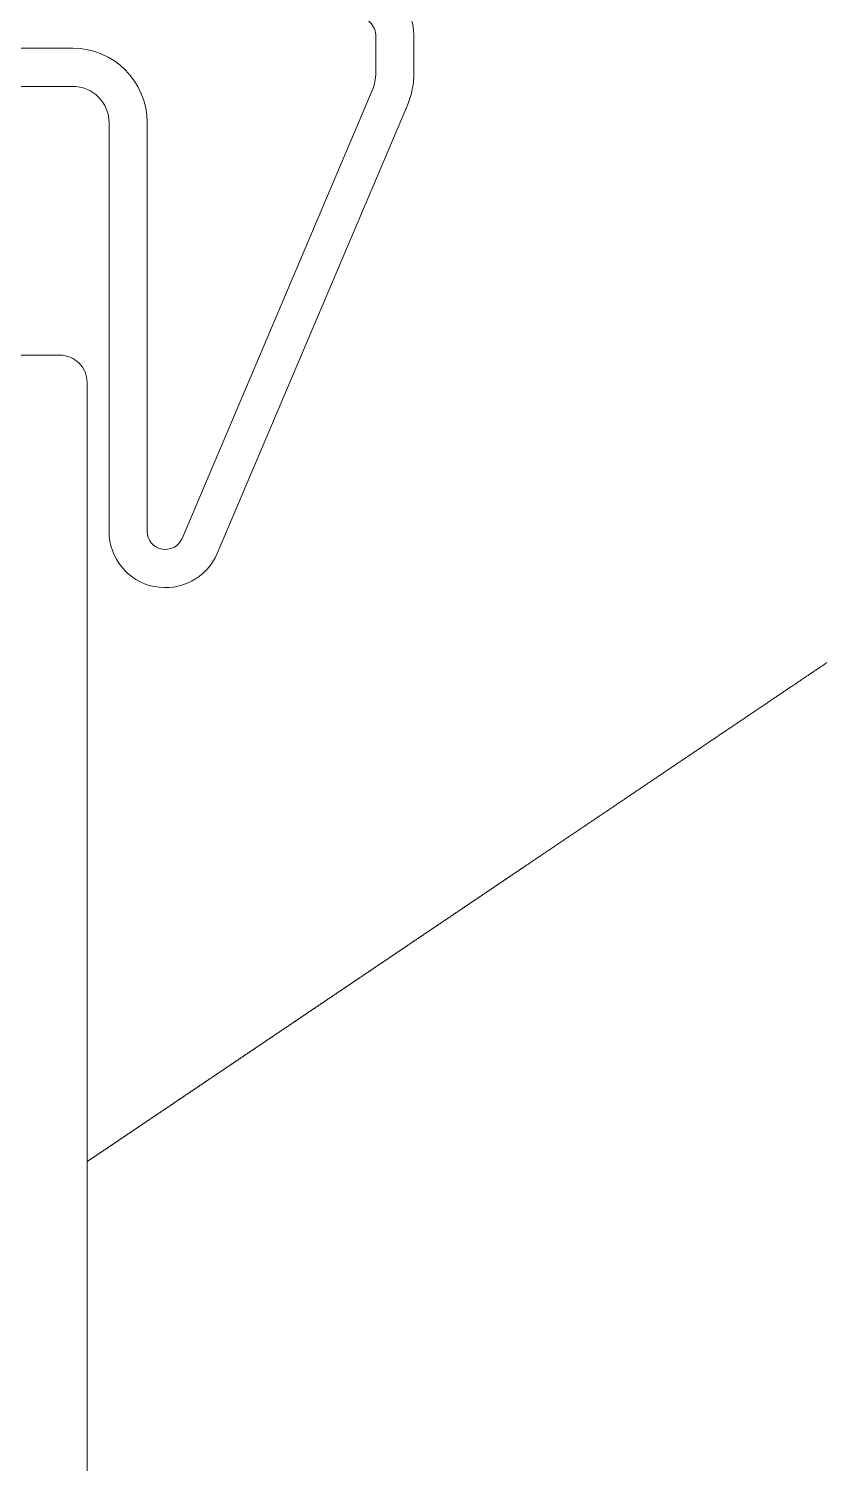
# Model space of a CAD drawing. Header units: inches. Extents: x -3905 to 10892, y 1064 to 9590.
# Drawn here: x 1619.052 to 1619.492, y 3467.462 to 3468.252 of the extents above; entities that cross this region are included whole.
import ezdxf

# ---------------------------------------------------------------- set-up
doc = ezdxf.new("R2010")
doc.units = ezdxf.units.IN
doc.header["$MEASUREMENT"] = 0
doc.layers.add('SECTIONS', color=70, linetype='Continuous', lineweight=0)

msp = doc.modelspace()

# ---------------------------------------------------------------- linework, layer by layer
at = {"layer": 'SECTIONS', "linetype": 'Continuous', "lineweight": 0}
for points in [[(1618.80609, 3468.21991), (1619.0761, 3468.21992, -0.414214), (1619.0961, 3468.19992), (1619.09609, 3467.97492, 0.817486), (1619.15563, 3467.9628), (1619.26035, 3468.2095, 0.100692), (1619.264, 3468.22747), (1619.264, 3468.24786, 0.194662), (1619.25464, 3468.26997), (1619.24749, 3468.27711, -0.414214), (1619.24749, 3468.29408), (1619.25464, 3468.30122, 0.193016), (1619.264, 3468.32312), (1619.264, 3468.79972, 0.414214), (1619.222, 3468.84172), (1619.06, 3468.84171, -0.414214), (1619.025, 3468.87671)], [(1619.00509, 3468.86575, 0.3576), (1619.06, 3468.82071), (1619.222, 3468.82071, -0.414158), (1619.243, 3468.79972), (1619.243, 3468.32333, -0.186684), (1619.23979, 3468.31607), (1619.23264, 3468.30893, 0.414214), (1619.23264, 3468.26226), (1619.23979, 3468.25512, -0.198912), (1619.24301, 3468.24734), (1619.243, 3468.22747, -0.100699), (1619.24101, 3468.2177), (1619.1363, 3467.97101, -0.817791), (1619.11709, 3467.97492), (1619.11709, 3468.19992, 0.414156), (1619.0761, 3468.24092), (1618.80609, 3468.24092, -0.414158)], [(1618.819, 3465.88192), (1619.069, 3465.88192, 0.414214), (1619.084, 3465.89692), (1619.084, 3468.05692, 0.414214), (1619.069, 3468.07192), (1619.03521, 3468.07192, 0.198912)]]:
    msp.add_lwpolyline(points, format="xyb", dxfattribs=at)
msp.add_lwpolyline([(1619.084, 3467.43728), (1619.084, 3467.47974), (1619.084, 3467.5222), (1619.084, 3467.56466), (1619.084, 3467.60712), (1619.08411, 3467.62794), (1619.08432, 3467.62808), (1619.08453, 3467.62822), (1619.08475, 3467.62837), (1619.08496, 3467.62851), (1619.08517, 3467.62865), (1619.08539, 3467.6288), (1619.0856, 3467.62894), (1619.08581, 3467.62909), (1619.08603, 3467.62923), (1619.08624, 3467.62937), (1619.08645, 3467.62952), (1619.08666, 3467.62966), (1619.08688, 3467.6298), (1619.08709, 3467.62995), (1619.0873, 3467.63009), (1619.08752, 3467.63024), (1619.08773, 3467.63038), (1619.08794, 3467.63052), (1619.08816, 3467.63067), (1619.08837, 3467.63081), (1619.08858, 3467.63095), (1619.08879, 3467.6311), (1619.08901, 3467.63124), (1619.08922, 3467.63138), (1619.08943, 3467.63153), (1619.08965, 3467.63167), (1619.08986, 3467.63182), (1619.09007, 3467.63196), (1619.09029, 3467.6321), (1619.0905, 3467.63225), (1619.09071, 3467.63239), (1619.09092, 3467.63253), (1619.09114, 3467.63268), (1619.09135, 3467.63282), (1619.09156, 3467.63297), (1619.09178, 3467.63311), (1619.09199, 3467.63325), (1619.0922, 3467.6334), (1619.09242, 3467.63354), (1619.09263, 3467.63368), (1619.09284, 3467.63383), (1619.09305, 3467.63397), (1619.09327, 3467.63411), (1619.09348, 3467.63426), (1619.09369, 3467.6344), (1619.09391, 3467.63455), (1619.09412, 3467.63469), (1619.09433, 3467.63483), (1619.09455, 3467.63498), (1619.09476, 3467.63512), (1619.09497, 3467.63526), (1619.09518, 3467.63541), (1619.0954, 3467.63555), (1619.09561, 3467.63569), (1619.09582, 3467.63584), (1619.09604, 3467.63598), (1619.09625, 3467.63613), (1619.09646, 3467.63627), (1619.09668, 3467.63641), (1619.09689, 3467.63656), (1619.0971, 3467.6367), (1619.09731, 3467.63684), (1619.09753, 3467.63699), (1619.09774, 3467.63713), (1619.09795, 3467.63728), (1619.09817, 3467.63742), (1619.09838, 3467.63756), (1619.09859, 3467.63771), (1619.09881, 3467.63785), (1619.09902, 3467.63799), (1619.09923, 3467.63814), (1619.09944, 3467.63828), (1619.09966, 3467.63842), (1619.09987, 3467.63857), (1619.10008, 3467.63871), (1619.1003, 3467.63886), (1619.10051, 3467.639), (1619.10072, 3467.63914), (1619.10094, 3467.63929), (1619.10115, 3467.63943), (1619.10136, 3467.63957), (1619.10157, 3467.63972), (1619.10179, 3467.63986), (1619.102, 3467.64), (1619.10221, 3467.64015), (1619.10243, 3467.64029), (1619.10264, 3467.64044), (1619.10285, 3467.64058), (1619.10307, 3467.64072), (1619.10328, 3467.64087), (1619.10349, 3467.64101), (1619.1037, 3467.64115), (1619.10392, 3467.6413), (1619.10413, 3467.64144), (1619.10434, 3467.64159), (1619.10456, 3467.64173), (1619.10477, 3467.64187), (1619.10498, 3467.64202), (1619.1052, 3467.64216), (1619.10541, 3467.6423), (1619.10562, 3467.64245), (1619.10583, 3467.64259), (1619.10605, 3467.64273), (1619.10626, 3467.64288), (1619.10647, 3467.64302), (1619.10669, 3467.64317), (1619.1069, 3467.64331), (1619.10711, 3467.64345), (1619.10733, 3467.6436), (1619.10754, 3467.64374), (1619.10775, 3467.64388), (1619.10796, 3467.64403), (1619.10818, 3467.64417), (1619.10839, 3467.64431), (1619.1086, 3467.64446), (1619.10882, 3467.6446), (1619.10903, 3467.64475), (1619.10924, 3467.64489), (1619.10946, 3467.64503), (1619.10967, 3467.64518), (1619.10988, 3467.64532), (1619.11009, 3467.64546), (1619.11031, 3467.64561), (1619.11052, 3467.64575), (1619.11073, 3467.6459), (1619.11095, 3467.64604), (1619.11116, 3467.64618), (1619.11137, 3467.64633), (1619.11159, 3467.64647), (1619.1118, 3467.64661), (1619.11201, 3467.64676), (1619.11222, 3467.6469), (1619.11244, 3467.64704), (1619.11265, 3467.64719), (1619.11286, 3467.64733), (1619.11308, 3467.64748), (1619.11329, 3467.64762), (1619.1135, 3467.64776), (1619.11372, 3467.64791), (1619.11393, 3467.64805), (1619.11414, 3467.64819), (1619.11435, 3467.64834), (1619.11457, 3467.64848), (1619.11478, 3467.64862), (1619.11499, 3467.64877), (1619.11521, 3467.64891), (1619.11542, 3467.64906), (1619.11563, 3467.6492), (1619.11585, 3467.64934), (1619.11606, 3467.64949), (1619.11627, 3467.64963), (1619.11648, 3467.64977), (1619.1167, 3467.64992), (1619.11691, 3467.65006), (1619.11712, 3467.65021), (1619.11734, 3467.65035), (1619.11755, 3467.65049), (1619.11776, 3467.65064), (1619.11798, 3467.65078), (1619.11819, 3467.65092), (1619.1184, 3467.65107), (1619.11861, 3467.65121), (1619.11883, 3467.65135), (1619.11904, 3467.6515), (1619.11925, 3467.65164), (1619.11947, 3467.65179), (1619.11968, 3467.65193), (1619.11989, 3467.65207), (1619.12011, 3467.65222), (1619.12032, 3467.65236), (1619.12053, 3467.6525), (1619.12074, 3467.65265), (1619.12096, 3467.65279), (1619.12117, 3467.65293), (1619.12138, 3467.65308), (1619.1216, 3467.65322), (1619.12181, 3467.65337), (1619.12202, 3467.65351), (1619.12224, 3467.65365), (1619.12245, 3467.6538), (1619.12266, 3467.65394), (1619.12287, 3467.65408), (1619.12309, 3467.65423), (1619.1233, 3467.65437), (1619.12351, 3467.65452), (1619.12373, 3467.65466), (1619.12394, 3467.6548), (1619.12415, 3467.65495), (1619.12437, 3467.65509), (1619.12458, 3467.65523), (1619.12479, 3467.65538), (1619.125, 3467.65552), (1619.12522, 3467.65566), (1619.12543, 3467.65581), (1619.12564, 3467.65595), (1619.12586, 3467.6561), (1619.12607, 3467.65624), (1619.12628, 3467.65638), (1619.1265, 3467.65653), (1619.12671, 3467.65667), (1619.12692, 3467.65681), (1619.12713, 3467.65696), (1619.12735, 3467.6571), (1619.12756, 3467.65724), (1619.12777, 3467.65739), (1619.12799, 3467.65753), (1619.1282, 3467.65768), (1619.12841, 3467.65782), (1619.12863, 3467.65796), (1619.12884, 3467.65811), (1619.12905, 3467.65825), (1619.12926, 3467.65839), (1619.12948, 3467.65854), (1619.12969, 3467.65868), (1619.1299, 3467.65883), (1619.13012, 3467.65897), (1619.13033, 3467.65911), (1619.13054, 3467.65926), (1619.13076, 3467.6594), (1619.13097, 3467.65954), (1619.13118, 3467.65969), (1619.13139, 3467.65983), (1619.13161, 3467.65997), (1619.13182, 3467.66012), (1619.13203, 3467.66026), (1619.13225, 3467.66041), (1619.13246, 3467.66055), (1619.13267, 3467.66069), (1619.13289, 3467.66084), (1619.1331, 3467.66098), (1619.13331, 3467.66112), (1619.13352, 3467.66127), (1619.13374, 3467.66141), (1619.13395, 3467.66155), (1619.13416, 3467.6617), (1619.13438, 3467.66184), (1619.13459, 3467.66199), (1619.1348, 3467.66213), (1619.13502, 3467.66227), (1619.13523, 3467.66242), (1619.13544, 3467.66256), (1619.13565, 3467.6627), (1619.13587, 3467.66285), (1619.13608, 3467.66299), (1619.13629, 3467.66314), (1619.13651, 3467.66328), (1619.13672, 3467.66342), (1619.13693, 3467.66357), (1619.13715, 3467.66371), (1619.13736, 3467.66385), (1619.13757, 3467.664), (1619.13778, 3467.66414), (1619.138, 3467.66428), (1619.13821, 3467.66443), (1619.13842, 3467.66457), (1619.13864, 3467.66472), (1619.13885, 3467.66486), (1619.13906, 3467.665), (1619.13928, 3467.66515), (1619.13949, 3467.66529), (1619.1397, 3467.66543), (1619.13991, 3467.66558), (1619.14013, 3467.66572), (1619.14034, 3467.66587), (1619.14055, 3467.66601), (1619.14077, 3467.66615), (1619.14098, 3467.6663), (1619.14119, 3467.66644), (1619.1414, 3467.66658), (1619.14162, 3467.66673), (1619.14183, 3467.66687), (1619.14204, 3467.66701), (1619.14226, 3467.66716), (1619.14247, 3467.6673), (1619.14268, 3467.66745), (1619.1429, 3467.66759), (1619.14311, 3467.66773), (1619.14332, 3467.66788), (1619.14353, 3467.66802), (1619.14375, 3467.66816), (1619.14396, 3467.66831), (1619.14417, 3467.66845), (1619.14439, 3467.66859), (1619.1446, 3467.66874), (1619.14481, 3467.66888), (1619.14503, 3467.66903), (1619.14524, 3467.66917), (1619.14545, 3467.66931), (1619.14566, 3467.66946), (1619.14588, 3467.6696), (1619.14609, 3467.66974), (1619.1463, 3467.66989), (1619.14652, 3467.67003), (1619.14673, 3467.67018), (1619.14694, 3467.67032), (1619.14716, 3467.67046), (1619.14737, 3467.67061), (1619.14758, 3467.67075), (1619.14779, 3467.67089), (1619.14801, 3467.67104), (1619.14822, 3467.67118), (1619.14843, 3467.67132), (1619.14865, 3467.67147), (1619.14886, 3467.67161), (1619.14907, 3467.67176), (1619.14929, 3467.6719), (1619.1495, 3467.67204), (1619.14971, 3467.67219), (1619.14992, 3467.67233), (1619.15014, 3467.67247), (1619.15035, 3467.67262), (1619.15056, 3467.67276), (1619.15078, 3467.6729), (1619.15099, 3467.67305), (1619.1512, 3467.67319), (1619.15142, 3467.67334), (1619.15163, 3467.67348), (1619.15184, 3467.67362), (1619.15205, 3467.67377), (1619.15227, 3467.67391), (1619.15248, 3467.67405), (1619.15269, 3467.6742), (1619.15291, 3467.67434), (1619.15312, 3467.67449), (1619.15333, 3467.67463), (1619.15355, 3467.67477), (1619.15376, 3467.67492), (1619.15397, 3467.67506), (1619.15418, 3467.6752), (1619.1544, 3467.67535), (1619.15461, 3467.67549), (1619.15482, 3467.67563), (1619.15504, 3467.67578), (1619.15525, 3467.67592), (1619.15546, 3467.67607), (1619.15568, 3467.67621), (1619.15589, 3467.67635), (1619.1561, 3467.6765), (1619.15631, 3467.67664), (1619.15653, 3467.67678), (1619.15674, 3467.67693), (1619.15695, 3467.67707), (1619.15717, 3467.67721), (1619.15738, 3467.67736), (1619.15759, 3467.6775), (1619.15781, 3467.67765), (1619.15802, 3467.67779), (1619.15823, 3467.67793), (1619.15844, 3467.67808), (1619.15866, 3467.67822), (1619.15887, 3467.67836), (1619.15908, 3467.67851), (1619.1593, 3467.67865), (1619.15951, 3467.6788), (1619.15972, 3467.67894), (1619.15994, 3467.67908), (1619.16015, 3467.67923), (1619.16036, 3467.67937), (1619.16057, 3467.67951), (1619.16079, 3467.67966), (1619.161, 3467.6798), (1619.16121, 3467.67994), (1619.16143, 3467.68009), (1619.16164, 3467.68023), (1619.16185, 3467.68038), (1619.16207, 3467.68052), (1619.16228, 3467.68066), (1619.16249, 3467.68081), (1619.1627, 3467.68095), (1619.16292, 3467.68109), (1619.16313, 3467.68124), (1619.16334, 3467.68138), (1619.16356, 3467.68152), (1619.16377, 3467.68167), (1619.16398, 3467.68181), (1619.1642, 3467.68196), (1619.16441, 3467.6821), (1619.16462, 3467.68224), (1619.16483, 3467.68239), (1619.16505, 3467.68253), (1619.16526, 3467.68267), (1619.16547, 3467.68282), (1619.16569, 3467.68296), (1619.1659, 3467.68311), (1619.16611, 3467.68325), (1619.16633, 3467.68339), (1619.16654, 3467.68354), (1619.16675, 3467.68368), (1619.16696, 3467.68382), (1619.16718, 3467.68397), (1619.16739, 3467.68411), (1619.1676, 3467.68425), (1619.16782, 3467.6844), (1619.16803, 3467.68454), (1619.16824, 3467.68469), (1619.16846, 3467.68483), (1619.16867, 3467.68497), (1619.16888, 3467.68512), (1619.16909, 3467.68526), (1619.16931, 3467.6854), (1619.16952, 3467.68555), (1619.16973, 3467.68569), (1619.16995, 3467.68583), (1619.17016, 3467.68598), (1619.17037, 3467.68612), (1619.17059, 3467.68627), (1619.1708, 3467.68641), (1619.17101, 3467.68655), (1619.17122, 3467.6867), (1619.17144, 3467.68684), (1619.17165, 3467.68698), (1619.17186, 3467.68713), (1619.17208, 3467.68727), (1619.17229, 3467.68742), (1619.1725, 3467.68756), (1619.17272, 3467.6877), (1619.17293, 3467.68785), (1619.17314, 3467.68799), (1619.17335, 3467.68813), (1619.17357, 3467.68828), (1619.17378, 3467.68842), (1619.17399, 3467.68856), (1619.17421, 3467.68871), (1619.17442, 3467.68885), (1619.17463, 3467.689), (1619.17485, 3467.68914), (1619.17506, 3467.68928), (1619.17527, 3467.68943), (1619.17548, 3467.68957), (1619.1757, 3467.68971), (1619.17591, 3467.68986), (1619.17612, 3467.69), (1619.17634, 3467.69014), (1619.17655, 3467.69029), (1619.17676, 3467.69043), (1619.17698, 3467.69058), (1619.17719, 3467.69072), (1619.1774, 3467.69086), (1619.17761, 3467.69101), (1619.17783, 3467.69115), (1619.17804, 3467.69129), (1619.17825, 3467.69144), (1619.17847, 3467.69158), (1619.17868, 3467.69173), (1619.17889, 3467.69187), (1619.17911, 3467.69201), (1619.17932, 3467.69216), (1619.17953, 3467.6923), (1619.17974, 3467.69244), (1619.17996, 3467.69259), (1619.18017, 3467.69273), (1619.18038, 3467.69287), (1619.1806, 3467.69302), (1619.18081, 3467.69316), (1619.18102, 3467.69331), (1619.18124, 3467.69345), (1619.18145, 3467.69359), (1619.18166, 3467.69374), (1619.18187, 3467.69388), (1619.18209, 3467.69402), (1619.1823, 3467.69417), (1619.18251, 3467.69431), (1619.18273, 3467.69446), (1619.18294, 3467.6946), (1619.18315, 3467.69474), (1619.18337, 3467.69489), (1619.18358, 3467.69503), (1619.18379, 3467.69517), (1619.184, 3467.69532), (1619.18422, 3467.69546), (1619.18443, 3467.6956), (1619.18464, 3467.69575), (1619.18486, 3467.69589), (1619.18507, 3467.69604), (1619.18528, 3467.69618), (1619.1855, 3467.69632), (1619.18571, 3467.69647), (1619.18592, 3467.69661), (1619.18613, 3467.69675), (1619.18635, 3467.6969), (1619.18656, 3467.69704), (1619.18677, 3467.69718), (1619.18699, 3467.69733), (1619.1872, 3467.69747), (1619.18741, 3467.69762), (1619.18763, 3467.69776), (1619.18784, 3467.6979), (1619.18805, 3467.69805), (1619.18826, 3467.69819), (1619.18848, 3467.69833), (1619.18869, 3467.69848), (1619.1889, 3467.69862), (1619.18912, 3467.69877), (1619.18933, 3467.69891), (1619.18954, 3467.69905), (1619.18976, 3467.6992), (1619.18997, 3467.69934), (1619.19018, 3467.69948), (1619.19039, 3467.69963), (1619.19061, 3467.69977), (1619.19082, 3467.69991), (1619.19103, 3467.70006), (1619.19125, 3467.7002), (1619.19146, 3467.70035), (1619.19167, 3467.70049), (1619.19189, 3467.70063), (1619.1921, 3467.70078), (1619.19231, 3467.70092), (1619.19252, 3467.70106), (1619.19274, 3467.70121), (1619.19295, 3467.70135), (1619.19316, 3467.70149), (1619.19338, 3467.70164), (1619.19359, 3467.70178), (1619.1938, 3467.70193), (1619.19402, 3467.70207), (1619.19423, 3467.70221), (1619.19444, 3467.70236), (1619.19465, 3467.7025), (1619.19487, 3467.70264), (1619.19508, 3467.70279), (1619.19529, 3467.70293), (1619.19551, 3467.70308), (1619.19572, 3467.70322), (1619.19593, 3467.70336), (1619.19615, 3467.70351), (1619.19636, 3467.70365), (1619.19657, 3467.70379), (1619.19678, 3467.70394), (1619.197, 3467.70408), (1619.19721, 3467.70422), (1619.19742, 3467.70437), (1619.19764, 3467.70451), (1619.19785, 3467.70466), (1619.19806, 3467.7048), (1619.19828, 3467.70494), (1619.19849, 3467.70509), (1619.1987, 3467.70523), (1619.19891, 3467.70537), (1619.19913, 3467.70552), (1619.19934, 3467.70566), (1619.19955, 3467.7058), (1619.19977, 3467.70595), (1619.19998, 3467.70609), (1619.20019, 3467.70624), (1619.20041, 3467.70638), (1619.20062, 3467.70652), (1619.20083, 3467.70667), (1619.20104, 3467.70681), (1619.20126, 3467.70695), (1619.20147, 3467.7071), (1619.20168, 3467.70724), (1619.2019, 3467.70739), (1619.20211, 3467.70753), (1619.20232, 3467.70767), (1619.20254, 3467.70782), (1619.20275, 3467.70796), (1619.20296, 3467.7081), (1619.20317, 3467.70825), (1619.20339, 3467.70839), (1619.2036, 3467.70853), (1619.20381, 3467.70868), (1619.20403, 3467.70882), (1619.20424, 3467.70897), (1619.20445, 3467.70911), (1619.20467, 3467.70925), (1619.20488, 3467.7094), (1619.20509, 3467.70954), (1619.2053, 3467.70968), (1619.20552, 3467.70983), (1619.20573, 3467.70997), (1619.20594, 3467.71011), (1619.20616, 3467.71026), (1619.20637, 3467.7104), (1619.20658, 3467.71055), (1619.2068, 3467.71069), (1619.20701, 3467.71083), (1619.20722, 3467.71098), (1619.20743, 3467.71112), (1619.20765, 3467.71126), (1619.20786, 3467.71141), (1619.20807, 3467.71155), (1619.20829, 3467.7117), (1619.2085, 3467.71184), (1619.20871, 3467.71198), (1619.20893, 3467.71213), (1619.20914, 3467.71227), (1619.20935, 3467.71241), (1619.20956, 3467.71256), (1619.20978, 3467.7127), (1619.20999, 3467.71284), (1619.2102, 3467.71299), (1619.21042, 3467.71313), (1619.21063, 3467.71328), (1619.21084, 3467.71342), (1619.21105, 3467.71356), (1619.21127, 3467.71371), (1619.21148, 3467.71385), (1619.21169, 3467.71399), (1619.21191, 3467.71414), (1619.21212, 3467.71428), (1619.21233, 3467.71442), (1619.21255, 3467.71457), (1619.21276, 3467.71471), (1619.21297, 3467.71486), (1619.21318, 3467.715), (1619.2134, 3467.71514), (1619.21361, 3467.71529), (1619.21382, 3467.71543), (1619.21404, 3467.71557), (1619.21425, 3467.71572), (1619.21446, 3467.71586), (1619.21468, 3467.71601), (1619.21489, 3467.71615), (1619.2151, 3467.71629), (1619.21531, 3467.71644), (1619.21553, 3467.71658), (1619.21574, 3467.71672), (1619.21595, 3467.71687), (1619.21617, 3467.71701), (1619.21638, 3467.71715), (1619.21659, 3467.7173), (1619.21681, 3467.71744), (1619.21702, 3467.71759), (1619.21723, 3467.71773), (1619.21744, 3467.71787), (1619.21766, 3467.71802), (1619.21787, 3467.71816), (1619.21808, 3467.7183), (1619.2183, 3467.71845), (1619.21851, 3467.71859), (1619.21872, 3467.71873), (1619.21894, 3467.71888), (1619.21915, 3467.71902), (1619.21936, 3467.71917), (1619.21957, 3467.71931), (1619.21979, 3467.71945), (1619.22, 3467.7196), (1619.22021, 3467.71974), (1619.22043, 3467.71988), (1619.22064, 3467.72003), (1619.22085, 3467.72017), (1619.22107, 3467.72032), (1619.22128, 3467.72046), (1619.22149, 3467.7206), (1619.2217, 3467.72075), (1619.22192, 3467.72089), (1619.22213, 3467.72103), (1619.22234, 3467.72118), (1619.22256, 3467.72132), (1619.22277, 3467.72146), (1619.22298, 3467.72161), (1619.2232, 3467.72175), (1619.22341, 3467.7219), (1619.22362, 3467.72204), (1619.22383, 3467.72218), (1619.22405, 3467.72233), (1619.22426, 3467.72247), (1619.22447, 3467.72261), (1619.22469, 3467.72276), (1619.2249, 3467.7229), (1619.22511, 3467.72304), (1619.22533, 3467.72319), (1619.22554, 3467.72333), (1619.22575, 3467.72348), (1619.22596, 3467.72362), (1619.22618, 3467.72376), (1619.22639, 3467.72391), (1619.2266, 3467.72405), (1619.22682, 3467.72419), (1619.22703, 3467.72434), (1619.22724, 3467.72448), (1619.22746, 3467.72463), (1619.22767, 3467.72477), (1619.22788, 3467.72491), (1619.22809, 3467.72506), (1619.22831, 3467.7252), (1619.22852, 3467.72534), (1619.22873, 3467.72549), (1619.22895, 3467.72563), (1619.22916, 3467.72577), (1619.22937, 3467.72592), (1619.22959, 3467.72606), (1619.2298, 3467.72621), (1619.23001, 3467.72635), (1619.23022, 3467.72649), (1619.23044, 3467.72664), (1619.23065, 3467.72678), (1619.23086, 3467.72692), (1619.23108, 3467.72707), (1619.23129, 3467.72721), (1619.2315, 3467.72736), (1619.23172, 3467.7275), (1619.23193, 3467.72764), (1619.23214, 3467.72779), (1619.23235, 3467.72793), (1619.23257, 3467.72807), (1619.23278, 3467.72822), (1619.23299, 3467.72836), (1619.23321, 3467.7285), (1619.23342, 3467.72865), (1619.23363, 3467.72879), (1619.23385, 3467.72894), (1619.23406, 3467.72908), (1619.23427, 3467.72922), (1619.23448, 3467.72937), (1619.2347, 3467.72951), (1619.23491, 3467.72965), (1619.23512, 3467.7298), (1619.23534, 3467.72994), (1619.23555, 3467.73008), (1619.23576, 3467.73023), (1619.23598, 3467.73037), (1619.23619, 3467.73052), (1619.2364, 3467.73066), (1619.23661, 3467.7308), (1619.23683, 3467.73095), (1619.23704, 3467.73109), (1619.23725, 3467.73123), (1619.23747, 3467.73138), (1619.23768, 3467.73152), (1619.23789, 3467.73167), (1619.23811, 3467.73181), (1619.23832, 3467.73195), (1619.23853, 3467.7321), (1619.23874, 3467.73224), (1619.23896, 3467.73238), (1619.23917, 3467.73253), (1619.23938, 3467.73267), (1619.2396, 3467.73281), (1619.23981, 3467.73296), (1619.24002, 3467.7331), (1619.24024, 3467.73325), (1619.24045, 3467.73339), (1619.24066, 3467.73353), (1619.24087, 3467.73368), (1619.24109, 3467.73382), (1619.2413, 3467.73396), (1619.24151, 3467.73411), (1619.24173, 3467.73425), (1619.24194, 3467.73439), (1619.24215, 3467.73454), (1619.24237, 3467.73468), (1619.24258, 3467.73483), (1619.24279, 3467.73497), (1619.243, 3467.73511), (1619.24322, 3467.73526), (1619.24343, 3467.7354), (1619.24364, 3467.73554), (1619.24386, 3467.73569), (1619.24407, 3467.73583), (1619.24428, 3467.73598), (1619.2445, 3467.73612), (1619.24471, 3467.73626), (1619.24492, 3467.73641), (1619.24513, 3467.73655), (1619.24535, 3467.73669), (1619.24556, 3467.73684), (1619.24577, 3467.73698), (1619.24599, 3467.73712), (1619.2462, 3467.73727), (1619.24641, 3467.73741), (1619.24663, 3467.73756), (1619.24684, 3467.7377), (1619.24705, 3467.73784), (1619.24726, 3467.73799), (1619.24748, 3467.73813), (1619.24769, 3467.73827), (1619.2479, 3467.73842), (1619.24812, 3467.73856), (1619.24833, 3467.7387), (1619.24854, 3467.73885), (1619.24876, 3467.73899), (1619.24897, 3467.73914), (1619.24918, 3467.73928), (1619.24939, 3467.73942), (1619.24961, 3467.73957), (1619.24982, 3467.73971), (1619.25003, 3467.73985), (1619.25025, 3467.74), (1619.25046, 3467.74014), (1619.25067, 3467.74029), (1619.25089, 3467.74043), (1619.2511, 3467.74057), (1619.25131, 3467.74072), (1619.25152, 3467.74086), (1619.25174, 3467.741), (1619.25195, 3467.74115), (1619.25216, 3467.74129), (1619.25238, 3467.74143), (1619.25259, 3467.74158), (1619.2528, 3467.74172), (1619.25302, 3467.74187), (1619.25323, 3467.74201), (1619.25344, 3467.74215), (1619.25365, 3467.7423), (1619.25387, 3467.74244), (1619.25408, 3467.74258), (1619.25429, 3467.74273), (1619.25451, 3467.74287), (1619.25472, 3467.74301), (1619.25493, 3467.74316), (1619.25515, 3467.7433), (1619.25536, 3467.74345), (1619.25557, 3467.74359), (1619.25578, 3467.74373), (1619.256, 3467.74388), (1619.25621, 3467.74402), (1619.25642, 3467.74416), (1619.25664, 3467.74431), (1619.25685, 3467.74445), (1619.25706, 3467.7446), (1619.25728, 3467.74474), (1619.25749, 3467.74488), (1619.2577, 3467.74503), (1619.25791, 3467.74517), (1619.25813, 3467.74531), (1619.25834, 3467.74546), (1619.25855, 3467.7456), (1619.25877, 3467.74574), (1619.25898, 3467.74589), (1619.25919, 3467.74603), (1619.25941, 3467.74618), (1619.25962, 3467.74632), (1619.25983, 3467.74646), (1619.26004, 3467.74661), (1619.26026, 3467.74675), (1619.26047, 3467.74689), (1619.26068, 3467.74704), (1619.2609, 3467.74718), (1619.26111, 3467.74732), (1619.26132, 3467.74747), (1619.26154, 3467.74761), (1619.26175, 3467.74776), (1619.26196, 3467.7479), (1619.26217, 3467.74804), (1619.26239, 3467.74819), (1619.2626, 3467.74833), (1619.26281, 3467.74847), (1619.26303, 3467.74862), (1619.26324, 3467.74876), (1619.26345, 3467.74891), (1619.26367, 3467.74905), (1619.26388, 3467.74919), (1619.26409, 3467.74934), (1619.2643, 3467.74948), (1619.26452, 3467.74962), (1619.26473, 3467.74977), (1619.26494, 3467.74991), (1619.26516, 3467.75005), (1619.26537, 3467.7502), (1619.26558, 3467.75034), (1619.2658, 3467.75049), (1619.26601, 3467.75063), (1619.26622, 3467.75077), (1619.26643, 3467.75092), (1619.26665, 3467.75106), (1619.26686, 3467.7512), (1619.26707, 3467.75135), (1619.26729, 3467.75149), (1619.2675, 3467.75163), (1619.26771, 3467.75178), (1619.26793, 3467.75192), (1619.26814, 3467.75207), (1619.26835, 3467.75221), (1619.26856, 3467.75235), (1619.26878, 3467.7525), (1619.26899, 3467.75264), (1619.2692, 3467.75278), (1619.26942, 3467.75293), (1619.26963, 3467.75307), (1619.26984, 3467.75322), (1619.27006, 3467.75336), (1619.27027, 3467.7535), (1619.27048, 3467.75365), (1619.27069, 3467.75379), (1619.27091, 3467.75393), (1619.27112, 3467.75408), (1619.27133, 3467.75422), (1619.27155, 3467.75436), (1619.27176, 3467.75451), (1619.27197, 3467.75465), (1619.27219, 3467.7548), (1619.2724, 3467.75494), (1619.27261, 3467.75508), (1619.27282, 3467.75523), (1619.27304, 3467.75537), (1619.27325, 3467.75551), (1619.27346, 3467.75566), (1619.27368, 3467.7558), (1619.27389, 3467.75595), (1619.2741, 3467.75609), (1619.27432, 3467.75623), (1619.27453, 3467.75638), (1619.27474, 3467.75652), (1619.27495, 3467.75666), (1619.27517, 3467.75681), (1619.27538, 3467.75695), (1619.27559, 3467.75709), (1619.27581, 3467.75724), (1619.27602, 3467.75738), (1619.27623, 3467.75753), (1619.27645, 3467.75767), (1619.27666, 3467.75781), (1619.27687, 3467.75796), (1619.27708, 3467.7581), (1619.2773, 3467.75824), (1619.27751, 3467.75839), (1619.27772, 3467.75853), (1619.27794, 3467.75867), (1619.27815, 3467.75882), (1619.27836, 3467.75896), (1619.27858, 3467.75911), (1619.27879, 3467.75925), (1619.279, 3467.75939), (1619.27921, 3467.75954), (1619.27943, 3467.75968), (1619.27964, 3467.75982), (1619.27985, 3467.75997), (1619.28007, 3467.76011), (1619.28028, 3467.76026), (1619.28049, 3467.7604), (1619.2807, 3467.76054), (1619.28092, 3467.76069), (1619.28113, 3467.76083), (1619.28134, 3467.76097), (1619.28156, 3467.76112), (1619.28177, 3467.76126), (1619.28198, 3467.7614), (1619.2822, 3467.76155), (1619.28241, 3467.76169), (1619.28262, 3467.76184), (1619.28283, 3467.76198), (1619.28305, 3467.76212), (1619.28326, 3467.76227), (1619.28347, 3467.76241), (1619.28369, 3467.76255), (1619.2839, 3467.7627), (1619.28411, 3467.76284), (1619.28433, 3467.76298), (1619.28454, 3467.76313), (1619.28475, 3467.76327), (1619.28496, 3467.76342), (1619.28518, 3467.76356), (1619.28539, 3467.7637), (1619.2856, 3467.76385), (1619.28582, 3467.76399), (1619.28603, 3467.76413), (1619.28624, 3467.76428), (1619.28646, 3467.76442), (1619.28667, 3467.76457), (1619.28688, 3467.76471), (1619.28709, 3467.76485), (1619.28731, 3467.765), (1619.28752, 3467.76514), (1619.28773, 3467.76528), (1619.28795, 3467.76543), (1619.28816, 3467.76557), (1619.28837, 3467.76571), (1619.28859, 3467.76586), (1619.2888, 3467.766), (1619.28901, 3467.76615), (1619.28922, 3467.76629), (1619.28944, 3467.76643), (1619.28965, 3467.76658), (1619.28986, 3467.76672), (1619.29008, 3467.76686), (1619.29029, 3467.76701), (1619.2905, 3467.76715), (1619.29072, 3467.76729), (1619.29093, 3467.76744), (1619.29114, 3467.76758), (1619.29135, 3467.76773), (1619.29157, 3467.76787), (1619.29178, 3467.76801), (1619.29199, 3467.76816), (1619.29221, 3467.7683), (1619.29242, 3467.76844), (1619.29263, 3467.76859), (1619.29285, 3467.76873), (1619.29306, 3467.76888), (1619.29327, 3467.76902), (1619.29348, 3467.76916), (1619.2937, 3467.76931), (1619.29391, 3467.76945), (1619.29412, 3467.76959), (1619.29434, 3467.76974), (1619.29455, 3467.76988), (1619.29476, 3467.77002), (1619.29498, 3467.77017), (1619.29519, 3467.77031), (1619.2954, 3467.77046), (1619.29561, 3467.7706), (1619.29583, 3467.77074), (1619.29604, 3467.77089), (1619.29625, 3467.77103), (1619.29647, 3467.77117), (1619.29668, 3467.77132), (1619.29689, 3467.77146), (1619.29711, 3467.7716), (1619.29732, 3467.77175), (1619.29753, 3467.77189), (1619.29774, 3467.77204), (1619.29796, 3467.77218), (1619.29817, 3467.77232), (1619.29838, 3467.77247), (1619.2986, 3467.77261), (1619.29881, 3467.77275), (1619.29902, 3467.7729), (1619.29924, 3467.77304), (1619.29945, 3467.77319), (1619.29966, 3467.77333), (1619.29987, 3467.77347), (1619.30009, 3467.77362), (1619.3003, 3467.77376), (1619.30051, 3467.7739), (1619.30073, 3467.77405), (1619.30094, 3467.77419), (1619.30115, 3467.77433), (1619.30137, 3467.77448), (1619.30158, 3467.77462), (1619.30179, 3467.77477), (1619.302, 3467.77491), (1619.30222, 3467.77505), (1619.30243, 3467.7752), (1619.30264, 3467.77534), (1619.30286, 3467.77548), (1619.30307, 3467.77563), (1619.30328, 3467.77577), (1619.3035, 3467.77591), (1619.30371, 3467.77606), (1619.30392, 3467.7762), (1619.30413, 3467.77635), (1619.30435, 3467.77649), (1619.30456, 3467.77663), (1619.30477, 3467.77678), (1619.30499, 3467.77692), (1619.3052, 3467.77706), (1619.30541, 3467.77721), (1619.30563, 3467.77735), (1619.30584, 3467.7775), (1619.30605, 3467.77764), (1619.30626, 3467.77778), (1619.30648, 3467.77793), (1619.30669, 3467.77807), (1619.3069, 3467.77821), (1619.30712, 3467.77836), (1619.30733, 3467.7785), (1619.30754, 3467.77864), (1619.30776, 3467.77879), (1619.30797, 3467.77893), (1619.30818, 3467.77908), (1619.30839, 3467.77922), (1619.30861, 3467.77936), (1619.30882, 3467.77951), (1619.30903, 3467.77965), (1619.30925, 3467.77979), (1619.30946, 3467.77994), (1619.30967, 3467.78008), (1619.30989, 3467.78022), (1619.3101, 3467.78037), (1619.31031, 3467.78051), (1619.31052, 3467.78066), (1619.31074, 3467.7808), (1619.31095, 3467.78094), (1619.31116, 3467.78109), (1619.31138, 3467.78123), (1619.31159, 3467.78137), (1619.3118, 3467.78152), (1619.31202, 3467.78166), (1619.31223, 3467.78181), (1619.31244, 3467.78195), (1619.31265, 3467.78209), (1619.31287, 3467.78224), (1619.31308, 3467.78238), (1619.31329, 3467.78252), (1619.31351, 3467.78267), (1619.31372, 3467.78281), (1619.31393, 3467.78295), (1619.31415, 3467.7831), (1619.31436, 3467.78324), (1619.31457, 3467.78339), (1619.31478, 3467.78353), (1619.315, 3467.78367), (1619.31521, 3467.78382), (1619.31542, 3467.78396), (1619.31564, 3467.7841), (1619.31585, 3467.78425), (1619.31606, 3467.78439), (1619.31628, 3467.78454), (1619.31649, 3467.78468), (1619.3167, 3467.78482), (1619.31691, 3467.78497), (1619.31713, 3467.78511), (1619.31734, 3467.78525), (1619.31755, 3467.7854), (1619.31777, 3467.78554), (1619.31798, 3467.78568), (1619.31819, 3467.78583), (1619.31841, 3467.78597), (1619.31862, 3467.78612), (1619.31883, 3467.78626), (1619.31904, 3467.7864), (1619.31926, 3467.78655), (1619.31947, 3467.78669), (1619.31968, 3467.78683), (1619.3199, 3467.78698), (1619.32011, 3467.78712), (1619.32032, 3467.78726), (1619.32054, 3467.78741), (1619.32075, 3467.78755), (1619.32096, 3467.7877), (1619.32117, 3467.78784), (1619.32139, 3467.78799), (1619.32165, 3467.78816), (1619.3219, 3467.78833), (1619.32215, 3467.7885), (1619.32241, 3467.78867), (1619.32266, 3467.78884), (1619.32291, 3467.78901), (1619.32317, 3467.78918), (1619.32342, 3467.78935), (1619.32367, 3467.78953), (1619.32393, 3467.7897), (1619.32418, 3467.78987), (1619.32443, 3467.79004), (1619.32469, 3467.79021), (1619.32494, 3467.79038), (1619.32519, 3467.79055), (1619.32545, 3467.79072), (1619.3257, 3467.79089), (1619.32595, 3467.79106), (1619.32621, 3467.79123), (1619.32651, 3467.79144), (1619.32697, 3467.79175), (1619.32744, 3467.79206), (1619.3279, 3467.79238), (1619.32836, 3467.79269), (1619.32882, 3467.793), (1619.32929, 3467.79331), (1619.32975, 3467.79362), (1619.33021, 3467.79394), (1619.33067, 3467.79425), (1619.33114, 3467.79456), (1619.3316, 3467.79487), (1619.33206, 3467.79518), (1619.33252, 3467.7955), (1619.33299, 3467.79581), (1619.33345, 3467.79612), (1619.33391, 3467.79643), (1619.33437, 3467.79674), (1619.33484, 3467.79705), (1619.3353, 3467.79737), (1619.33576, 3467.79768), (1619.33622, 3467.79799), (1619.33668, 3467.7983), (1619.33714, 3467.79861), (1619.33761, 3467.79892), (1619.33807, 3467.79923), (1619.33853, 3467.79954), (1619.33899, 3467.79986), (1619.33945, 3467.80017), (1619.33991, 3467.80048), (1619.34037, 3467.80079), (1619.34083, 3467.8011), (1619.34129, 3467.80141), (1619.34176, 3467.80172), (1619.34222, 3467.80203), (1619.34268, 3467.80234), (1619.34314, 3467.80265), (1619.3436, 3467.80297), (1619.34406, 3467.80328), (1619.34452, 3467.80359), (1619.34498, 3467.8039), (1619.34544, 3467.80421), (1619.3459, 3467.80452), (1619.34636, 3467.80483), (1619.34682, 3467.80514), (1619.34728, 3467.80545), (1619.34774, 3467.80576), (1619.3482, 3467.80607), (1619.34866, 3467.80638), (1619.34912, 3467.80669), (1619.34958, 3467.807), (1619.35003, 3467.80731), (1619.35049, 3467.80762), (1619.35095, 3467.80793), (1619.35141, 3467.80824), (1619.35187, 3467.80855), (1619.35233, 3467.80885), (1619.35279, 3467.80916), (1619.35325, 3467.80947), (1619.35371, 3467.80978), (1619.35417, 3467.81009), (1619.35462, 3467.8104), (1619.35508, 3467.81071), (1619.35554, 3467.81102), (1619.356, 3467.81133), (1619.35645, 3467.81164), (1619.35691, 3467.81194), (1619.35737, 3467.81225), (1619.35783, 3467.81256), (1619.35828, 3467.81287), (1619.35874, 3467.81318), (1619.3592, 3467.81349), (1619.35965, 3467.81379), (1619.36011, 3467.8141), (1619.36057, 3467.81441), (1619.36103, 3467.81472), (1619.36148, 3467.81503), (1619.36194, 3467.81534), (1619.3624, 3467.81565), (1619.36286, 3467.81595), (1619.36331, 3467.81626), (1619.36377, 3467.81657), (1619.36422, 3467.81687), (1619.36468, 3467.81718), (1619.36513, 3467.81749), (1619.36559, 3467.8178), (1619.36604, 3467.8181), (1619.3665, 3467.81841), (1619.36695, 3467.81872), (1619.36741, 3467.81902), (1619.36786, 3467.81933), (1619.36832, 3467.81964), (1619.36877, 3467.81994), (1619.36923, 3467.82025), (1619.36968, 3467.82056), (1619.37014, 3467.82086), (1619.37059, 3467.82117), (1619.37105, 3467.82148), (1619.3715, 3467.82178), (1619.37196, 3467.82209), (1619.37241, 3467.8224), (1619.37286, 3467.8227), (1619.37331, 3467.82301), (1619.37377, 3467.82331), (1619.37422, 3467.82362), (1619.37467, 3467.82392), (1619.37512, 3467.82423), (1619.37557, 3467.82453), (1619.37603, 3467.82484), (1619.37648, 3467.82514), (1619.37693, 3467.82545), (1619.37738, 3467.82575), (1619.37784, 3467.82606), (1619.37829, 3467.82636), (1619.37874, 3467.82667), (1619.37919, 3467.82697), (1619.37965, 3467.82728), (1619.3801, 3467.82758), (1619.38055, 3467.82789), (1619.381, 3467.82819), (1619.38145, 3467.8285), (1619.3819, 3467.8288), (1619.38235, 3467.8291), (1619.3828, 3467.82941), (1619.38325, 3467.82971), (1619.3837, 3467.83001), (1619.38415, 3467.83032), (1619.3846, 3467.83062), (1619.38505, 3467.83092), (1619.3855, 3467.83122), (1619.38595, 3467.83153), (1619.38639, 3467.83183), (1619.38684, 3467.83213), (1619.38729, 3467.83244), (1619.38774, 3467.83274), (1619.38819, 3467.83304), (1619.38864, 3467.83335), (1619.38909, 3467.83365), (1619.38954, 3467.83395), (1619.38999, 3467.83426), (1619.39044, 3467.83456), (1619.39088, 3467.83486), (1619.39133, 3467.83516), (1619.39177, 3467.83546), (1619.39222, 3467.83576), (1619.39267, 3467.83606), (1619.39311, 3467.83636), (1619.39356, 3467.83666), (1619.39401, 3467.83696), (1619.39445, 3467.83727), (1619.3949, 3467.83757), (1619.39534, 3467.83787), (1619.39579, 3467.83817), (1619.39624, 3467.83847), (1619.39668, 3467.83877), (1619.39713, 3467.83907), (1619.39757, 3467.83937), (1619.39802, 3467.83967), (1619.39847, 3467.83997), (1619.39891, 3467.84027), (1619.39936, 3467.84057), (1619.3998, 3467.84087), (1619.40024, 3467.84117), (1619.40068, 3467.84147), (1619.40113, 3467.84177), (1619.40157, 3467.84207), (1619.40201, 3467.84236), (1619.40245, 3467.84266), (1619.4029, 3467.84296), (1619.40334, 3467.84326), (1619.40378, 3467.84356), (1619.40422, 3467.84386), (1619.40467, 3467.84416), (1619.40511, 3467.84445), (1619.40555, 3467.84475), (1619.40599, 3467.84505), (1619.40644, 3467.84535), (1619.40688, 3467.84565), (1619.40732, 3467.84595), (1619.40776, 3467.84625), (1619.4082, 3467.84654), (1619.40864, 3467.84684), (1619.40908, 3467.84713), (1619.40952, 3467.84743), (1619.40996, 3467.84773), (1619.4104, 3467.84802), (1619.41084, 3467.84832), (1619.41128, 3467.84861), (1619.41171, 3467.84891), (1619.41215, 3467.84921), (1619.41259, 3467.8495), (1619.41303, 3467.8498), (1619.41347, 3467.85009), (1619.41391, 3467.85039), (1619.41435, 3467.85069), (1619.41479, 3467.85098), (1619.41523, 3467.85128), (1619.41566, 3467.85157), (1619.4161, 3467.85187), (1619.41654, 3467.85217), (1619.41698, 3467.85246), (1619.41741, 3467.85275), (1619.41785, 3467.85305), (1619.41828, 3467.85334), (1619.41872, 3467.85363), (1619.41915, 3467.85392), (1619.41959, 3467.85422), (1619.42002, 3467.85451), (1619.42045, 3467.8548), (1619.42089, 3467.8551), (1619.42132, 3467.85539), (1619.42176, 3467.85568), (1619.42219, 3467.85598), (1619.42263, 3467.85627), (1619.42306, 3467.85656), (1619.4235, 3467.85686), (1619.42393, 3467.85715), (1619.42437, 3467.85744), (1619.4248, 3467.85774), (1619.42524, 3467.85803), (1619.42567, 3467.85832), (1619.4261, 3467.85861), (1619.42653, 3467.8589), (1619.42696, 3467.85919), (1619.42739, 3467.85948), (1619.42782, 3467.85977), (1619.42825, 3467.86006), (1619.42868, 3467.86035), (1619.42911, 3467.86064), (1619.42954, 3467.86093), (1619.42997, 3467.86122), (1619.4304, 3467.86151), (1619.43083, 3467.8618), (1619.43126, 3467.86209), (1619.43169, 3467.86239), (1619.43212, 3467.86268), (1619.43255, 3467.86297), (1619.43298, 3467.86326), (1619.43342, 3467.86355), (1619.43384, 3467.86384), (1619.43427, 3467.86412), (1619.4347, 3467.86441), (1619.43512, 3467.8647), (1619.43555, 3467.86498), (1619.43597, 3467.86527), (1619.4364, 3467.86556), (1619.43682, 3467.86585), (1619.43725, 3467.86613), (1619.43768, 3467.86642), (1619.4381, 3467.86671), (1619.43853, 3467.867), (1619.43895, 3467.86728), (1619.43938, 3467.86757), (1619.43981, 3467.86786), (1619.44023, 3467.86814), (1619.44066, 3467.86843), (1619.44108, 3467.86872), (1619.44151, 3467.86901), (1619.44193, 3467.86929), (1619.44236, 3467.86958), (1619.44278, 3467.86986), (1619.4432, 3467.87015), (1619.44362, 3467.87043), (1619.44404, 3467.87071), (1619.44446, 3467.871), (1619.44488, 3467.87128), (1619.4453, 3467.87157), (1619.44573, 3467.87185), (1619.44615, 3467.87213), (1619.44657, 3467.87242), (1619.44699, 3467.8727), (1619.44741, 3467.87299), (1619.44783, 3467.87327), (1619.44825, 3467.87355), (1619.44867, 3467.87384), (1619.44909, 3467.87412), (1619.44951, 3467.87441), (1619.44994, 3467.87469), (1619.45036, 3467.87497), (1619.45077, 3467.87526), (1619.45119, 3467.87554), (1619.45161, 3467.87582), (1619.45202, 3467.8761), (1619.45244, 3467.87638), (1619.45285, 3467.87666), (1619.45327, 3467.87694), (1619.45368, 3467.87722), (1619.4541, 3467.8775), (1619.45452, 3467.87778), (1619.45493, 3467.87806), (1619.45535, 3467.87834), (1619.45576, 3467.87862), (1619.45618, 3467.8789), (1619.4566, 3467.87918), (1619.45701, 3467.87946), (1619.45743, 3467.87974), (1619.45784, 3467.88002), (1619.45826, 3467.8803), (1619.45867, 3467.88058), (1619.45909, 3467.88086), (1619.4595, 3467.88114), (1619.45991, 3467.88142), (1619.46032, 3467.88169), (1619.46073, 3467.88197), (1619.46114, 3467.88225), (1619.46155, 3467.88252), (1619.46196, 3467.8828), (1619.46237, 3467.88308), (1619.46278, 3467.88335), (1619.46319, 3467.88363), (1619.4636, 3467.88391), (1619.46401, 3467.88418), (1619.46442, 3467.88446), (1619.46483, 3467.88474), (1619.46524, 3467.88502), (1619.46565, 3467.88529), (1619.46606, 3467.88557), (1619.46648, 3467.88585), (1619.46689, 3467.88612), (1619.46729, 3467.8864), (1619.4677, 3467.88667), (1619.4681, 3467.88694), (1619.46851, 3467.88722), (1619.46891, 3467.88749), (1619.46932, 3467.88776), (1619.46972, 3467.88804), (1619.47013, 3467.88831), (1619.47053, 3467.88858), (1619.47094, 3467.88885), (1619.47134, 3467.88913), (1619.47175, 3467.8894), (1619.47215, 3467.88967), (1619.47256, 3467.88995), (1619.47296, 3467.89022), (1619.47337, 3467.89049), (1619.47377, 3467.89077), (1619.47418, 3467.89104), (1619.47458, 3467.89131), (1619.47498, 3467.89159), (1619.47538, 3467.89186), (1619.47578, 3467.89212), (1619.47618, 3467.89239), (1619.47658, 3467.89266), (1619.47698, 3467.89293), (1619.47738, 3467.8932), (1619.47778, 3467.89347), (1619.47818, 3467.89374), (1619.47858, 3467.89401), (1619.47898, 3467.89428), (1619.47938, 3467.89455), (1619.47977, 3467.89482), (1619.48017, 3467.89509), (1619.48057, 3467.89535), (1619.48097, 3467.89562), (1619.48137, 3467.89589), (1619.48177, 3467.89616), (1619.48217, 3467.89643), (1619.48257, 3467.8967), (1619.48297, 3467.89697), (1619.48336, 3467.89724), (1619.48375, 3467.8975), (1619.48415, 3467.89777), (1619.48454, 3467.89803), (1619.48493, 3467.8983), (1619.48533, 3467.89856), (1619.48572, 3467.89883), (1619.48611, 3467.89909), (1619.48651, 3467.89936), (1619.4869, 3467.89962), (1619.48729, 3467.89989), (1619.48768, 3467.90015), (1619.48808, 3467.90042), (1619.48847, 3467.90068), (1619.48886, 3467.90095), (1619.48926, 3467.90121), (1619.48965, 3467.90148), (1619.49004, 3467.90174), (1619.49044, 3467.90201), (1619.49083, 3467.90227), (1619.49122, 3467.90253), (1619.4916, 3467.90279)], dxfattribs=at)

doc.saveas('drawing.dxf')
